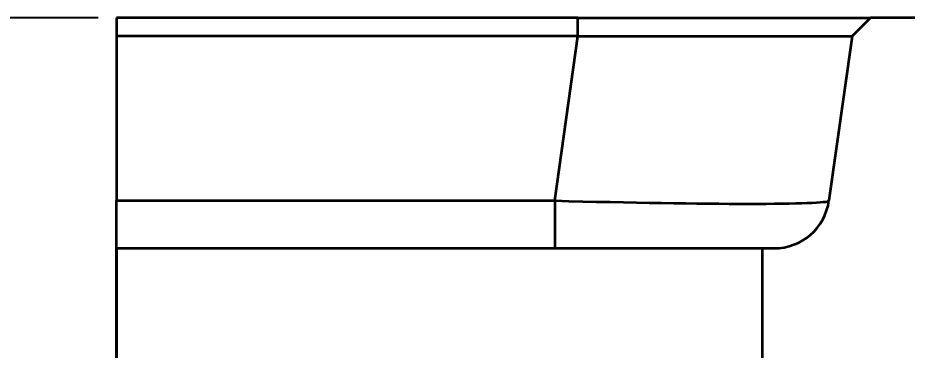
# Model space of a CAD drawing. Header units: millimetres. Extents: x 2742 to 8552, y -10326 to 2528.
# Drawn here: x 3836.84 to 3885.04, y -2438.73 to -2420.7 of the extents above; entities that cross this region are included whole.
import ezdxf

# ---------------------------------------------------------------- set-up
doc = ezdxf.new("R2010")
doc.units = ezdxf.units.MM
doc.linetypes.add('HIDDEN', pattern=[9.525, 6.35, -3.175])
doc.layers.add('10', color=7, linetype='Continuous', true_color=0xffffff)
doc.layers.add('dim', color=82, linetype='Continuous', lineweight=9)
doc.styles.get("Standard").update_dxf_attribs({"font": 'arial.ttf'})
doc.dimstyles.new('Standard-2.5', dxfattribs={"dimscale": 2, "dimtxt": 0.18, "dimasz": 0.18, "dimexe": 0.18, "dimexo": 0.0625, "dimgap": 0.09, "dimtad": 0, "dimtoh": 1, "dimzin": 0, "dimdsep": 46, "dimtxsty": 'Standard', "dimcen": 0.09, "dimadec": 0, "dimazin": 0, "dimtfac": 1, "dimtofl": 0, "dimtmove": 0, "dimatfit": 3, "dimfxl": 0, "dimtolj": 1, "dimtzin": 0, "dimarcsym": 0})

# ---------------------------------------------------------------- blocks, each defined once
blk = doc.blocks.new('*D76')
at = {"layer": 'Defpoints', "color": 0, "transparency": 16777216}
for p in [(3842.193, -2420.699), (3821.48, -2465.399), (3844.193, -2465.399)]:
    blk.add_point(p, dxfattribs=at)
at = {"layer": 'dim', "color": 0, "lineweight": -2, "transparency": 16777216}
for p, q in [((3841.194, -2420.699), (3820.481, -2420.699)), ((3821.48, -2424.699), (3821.48, -2433.521)), ((3821.48, -2461.399), (3821.48, -2452.576)), ((3843.194, -2465.399), (3820.481, -2465.399))]:
    blk.add_line(p, q, dxfattribs=at)
at = {"layer": 'dim', "color": 0, "transparency": 16777216}
for points in [[(3820.814, -2424.699), (3822.147, -2424.699), (3821.48, -2420.699)], [(3820.814, -2461.399), (3822.147, -2461.399), (3821.48, -2465.399)]]:
    blk.add_solid(points, dxfattribs=at)
at = {"layer": 'dim', "color": 0, "transparency": 16777216, "insert": (3821.48, -2443.049), "char_height": 5, "attachment_point": 5, "rotation": 90, "bg_fill": 3, "box_fill_scale": 1.1, "bg_fill_color": 256, "bg_fill_true_color": 13158600, "bg_fill_transparency": 0}
blk.add_mtext('\\A1;44.70', dxfattribs=at)
blk = doc.blocks.new('*D77')
at = {"layer": 'Defpoints', "color": 0, "transparency": 16777216}
for p in [(3842.193, -2445.699), (3833.618, -2465.399), (3844.193, -2465.399)]:
    blk.add_point(p, dxfattribs=at)
at = {"layer": 'dim', "color": 0, "lineweight": -2, "transparency": 16777216}
for p, q in [((3833.618, -2441.699), (3833.618, -2437.699)), ((3841.194, -2445.699), (3832.619, -2445.699)), ((3843.194, -2465.399), (3832.619, -2465.399)), ((3833.618, -2469.399), (3833.618, -2473.399))]:
    blk.add_line(p, q, dxfattribs=at)
at = {"layer": 'dim', "color": 0, "transparency": 16777216}
for points in [[(3832.952, -2441.699), (3834.285, -2441.699), (3833.618, -2445.699)], [(3832.952, -2469.399), (3834.285, -2469.399), (3833.618, -2465.399)]]:
    blk.add_solid(points, dxfattribs=at)
at = {"layer": 'dim', "color": 0, "transparency": 16777216, "insert": (3833.618, -2455.549), "char_height": 5, "attachment_point": 5, "rotation": 90, "bg_fill": 3, "box_fill_scale": 1.1, "bg_fill_color": 256, "bg_fill_true_color": 13158600, "bg_fill_transparency": 0}
blk.add_mtext('\\A1;19.70', dxfattribs=at)

msp = doc.modelspace()

# ---------------------------------------------------------------- linework, layer by layer
at = {"layer": '10', "color": 7, "linetype": 'Continuous', "lineweight": 35}
for p, q in [((3867.199, -2420.699), (3842.193, -2420.699)), ((3842.193, -2420.699), (3842.193, -2421.699)), ((3867.199, -2421.699), (3867.199, -2420.699)), ((3882.053, -2421.699), (3883.053, -2420.699)), ((3882.053, -2421.699), (3883.053, -2420.699)), ((3953.001, -2420.699), (3883.053, -2420.699)), ((3842.193, -2421.699), (3842.193, -2430.616)), ((3867.199, -2421.699), (3842.193, -2421.699)), ((3865.946, -2430.616), (3867.199, -2421.699)), ((3882.053, -2421.699), (3880.8, -2430.616)), ((3842.193, -2433.199), (3842.193, -2430.616)), ((3842.193, -2430.616), (3865.946, -2430.616)), ((3865.946, -2430.616), (3865.946, -2433.199)), ((3842.193, -2433.199), (3877.193, -2433.199)), ((3842.193, -2433.199), (3842.193, -2463.399)), ((3842.193, -2463.399), (3842.193, -2433.199)), ((3877.193, -2463.699), (3877.193, -2433.199)), ((3877.193, -2433.199), (3877.829, -2433.199))]:
    msp.add_line(p, q, dxfattribs=at)
at = {"layer": '10', "color": 8, "linetype": 'HIDDEN', "lineweight": 18, "ltscale": 0.03}
msp.add_line((3867.199, -2421.699), (3867.199, -2420.699), dxfattribs=at)
at = {"layer": '10', "color": 8, "linetype": 'HIDDEN', "lineweight": 18, "ltscale": 0.04}
msp.add_line((3883.053, -2420.699), (3882.053, -2421.699), dxfattribs=at)
at = {"layer": '10', "color": 8, "linetype": 'HIDDEN', "lineweight": 18, "ltscale": 0.2}
msp.add_line((3882.053, -2421.699), (3880.8, -2430.617), dxfattribs=at)
at = {"layer": '10', "color": 8, "linetype": 'HIDDEN', "lineweight": 18, "ltscale": 0.4}
msp.add_line((3842.193, -2433.199), (3865.946, -2433.199), dxfattribs=at)
at = {"layer": '10', "color": 7, "linetype": 'Continuous', "lineweight": 35}
msp.add_arc((3877.829, -2430.199), 3, 270, 352, dxfattribs=at)
msp.add_ellipse((3865.711, -2430.199), major_axis=(15.089, -0.416), ratio=0.027225, start_param=4.728696, end_param=6.280122, dxfattribs=at)
for points, knots in [([(3867.199, -2420.699), (3867.723, -2420.699), (3868.242, -2420.699), (3869.273, -2420.699), (3869.784, -2420.699), (3870.798, -2420.699), (3871.3, -2420.699), (3871.924, -2420.699), (3872.11, -2420.699), (3872.296, -2420.699), (3872.42, -2420.699), (3872.482, -2420.699), (3872.79, -2420.699), (3873.034, -2420.699), (3873.755, -2420.699), (3874.691, -2420.699), (3875.579, -2420.699), (3876.226, -2420.699), (3876.439, -2420.699), (3876.753, -2420.699), (3876.857, -2420.699), (3877.063, -2420.699), (3877.166, -2420.699), (3877.671, -2420.699), (3878.056, -2420.699), (3878.788, -2420.699), (3879.135, -2420.699), (3879.791, -2420.699), (3880.099, -2420.699), (3880.461, -2420.699), (3880.532, -2420.699), (3880.637, -2420.699), (3880.672, -2420.699), (3880.74, -2420.699), (3880.909, -2420.699), (3881.069, -2420.699), (3881.435, -2420.699), (3881.655, -2420.699), (3882.049, -2420.699), (3882.222, -2420.699), (3882.447, -2420.699), (3882.516, -2420.699), (3882.595, -2420.699), (3882.61, -2420.699), (3882.64, -2420.699), (3882.655, -2420.699), (3882.697, -2420.699), (3882.724, -2420.699), (3882.851, -2420.699), (3882.926, -2420.699), (3883.027, -2420.699), (3883.053, -2420.699), (3883.053, -2420.699)], [0, 0, 0, 0, 0.0625, 0.0625, 0.125, 0.125, 0.1875, 0.1875, 0.203125, 0.210937, 0.210937, 0.21875, 0.21875, 0.25, 0.25, 0.3125, 0.375, 0.375, 0.40625, 0.40625, 0.421875, 0.421875, 0.4375, 0.4375, 0.5, 0.5, 0.5625, 0.5625, 0.625, 0.625, 0.640625, 0.640625, 0.648437, 0.648437, 0.65625, 0.6875, 0.6875, 0.75, 0.75, 0.8125, 0.8125, 0.84375, 0.84375, 0.851563, 0.851563, 0.859375, 0.859375, 0.875, 0.875, 0.9375, 0.9375, 1, 1, 1, 1]), ([(3867.199, -2421.699), (3868.141, -2421.699), (3869.082, -2421.699), (3870.975, -2421.699), (3871.925, -2421.699), (3873.75, -2421.699), (3874.624, -2421.699), (3876.261, -2421.699), (3877.025, -2421.699), (3878.414, -2421.699), (3879.038, -2421.699), (3880.124, -2421.699), (3880.585, -2421.699), (3881.326, -2421.699), (3881.606, -2421.699), (3881.965, -2421.699), (3882.053, -2421.699), (3882.053, -2421.699)], [0, 0, 0, 0, 0.120318, 0.120318, 0.246879, 0.246879, 0.373439, 0.373439, 0.5, 0.5, 0.626561, 0.626561, 0.753121, 0.753121, 0.879682, 0.879682, 1, 1, 1, 1])]:
    msp.add_open_spline(points, degree=3, knots=knots, dxfattribs=at)

# ---------------------------------------------------------------- next in the draw order: dimensions: what is measured, and where the dimension line sits
at = {"layer": 'dim'}
dim = msp.add_linear_dim(base=(3821.48, -2465.399), p1=(3842.193, -2420.699), p2=(3844.193, -2465.399), angle=90, dimstyle='Standard-2.5', override={"dimtxt": 2.5, "dimasz": 2, "dimexe": 0.49975, "dimexo": 0.49975, "dimgap": 0.49975}, dxfattribs=at)
dim.commit()
dim.dimension.update_dxf_attribs({"geometry": '*D76', "text_midpoint": (3821.48, -2443.049)})

# ---------------------------------------------------------------- next in the draw order: dimensions: what is measured, and where the dimension line sits
dim = msp.add_linear_dim(base=(3833.618, -2465.399), p1=(3842.193, -2445.699), p2=(3844.193, -2465.399), angle=90, dimstyle='Standard-2.5', override={"dimtxt": 2.5, "dimasz": 2, "dimexe": 0.49975, "dimexo": 0.49975, "dimgap": 0.49975}, dxfattribs=at)
dim.commit()
dim.dimension.update_dxf_attribs({"geometry": '*D77', "text_midpoint": (3833.618, -2455.549)})

doc.saveas('drawing.dxf')
